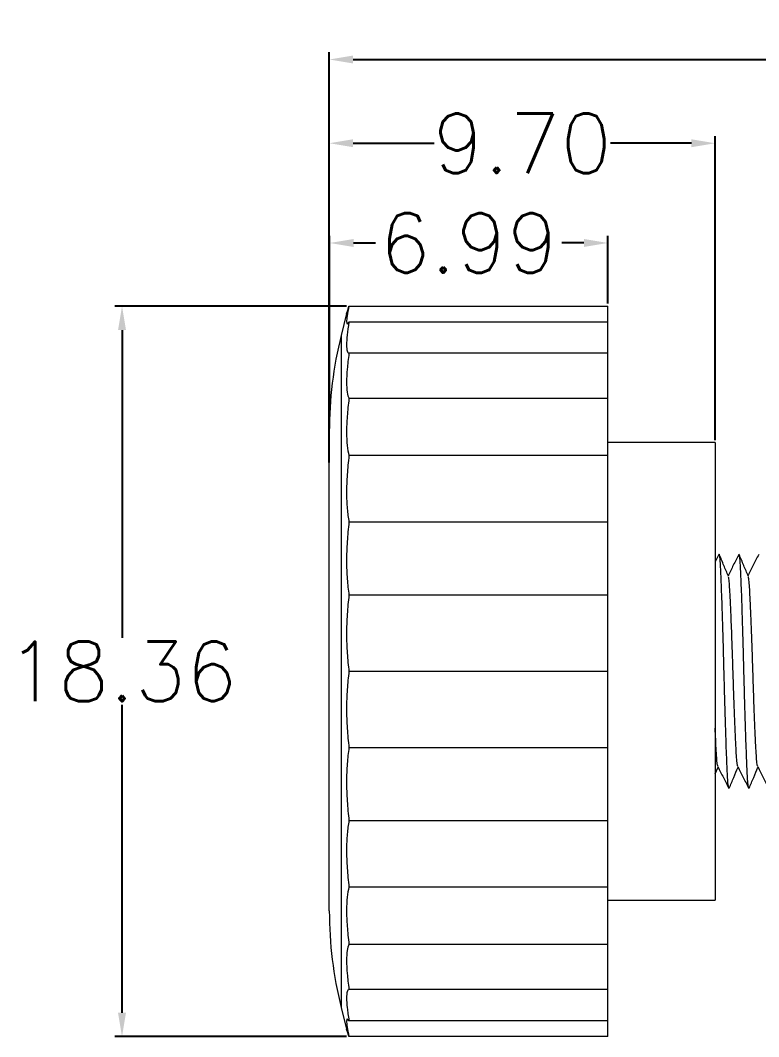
# Model space of a CAD drawing. Header units: inches. Extents: x 725 to 5279, y 573 to 1304.
# Drawn here: x 5130.38 to 5148.93, y 652.79 to 678.33 of the extents above; entities that cross this region are included whole.
import ezdxf

# ---------------------------------------------------------------- set-up
doc = ezdxf.new("R2010")
doc.units = ezdxf.units.IN
doc.styles.get("Standard").update_dxf_attribs({"font": 'txt', "bigfont": 'gbcbig.shx'})
doc.dimstyles.new('2', dxfattribs={"dimtxt": 1.5, "dimasz": 0.6, "dimexe": 0.18, "dimexo": 0.0625, "dimgap": 0.09, "dimtad": 0, "dimtih": 1, "dimtoh": 1, "dimzin": 0, "dimdsep": 46, "dimtxsty": 'Standard', "dimcen": 0, "dimclrd": 3, "dimclre": 3, "dimadec": 0, "dimazin": 2, "dimtfac": 1, "dimtofl": 0, "dimtmove": 0, "dimatfit": 3, "dimfxl": 1, "dimtolj": 1, "dimtzin": 0, "dimarcsym": 0})

# ---------------------------------------------------------------- blocks, each defined once
blk = doc.blocks.new('*D45')
at = {"color": 3, "lineweight": -2}
for p, q in [((5138.574, 671.15), (5132.751, 671.15)), ((5132.931, 670.55), (5132.931, 662.809)), ((5132.931, 653.389), (5132.931, 661.129)), ((5138.574, 652.789), (5132.751, 652.789))]:
    blk.add_line(p, q, dxfattribs=at)
at = {"color": 3}
for points in [[(5132.831, 670.55), (5133.031, 670.55), (5132.931, 671.15)], [(5132.831, 653.389), (5133.031, 653.389), (5132.931, 652.789)]]:
    blk.add_solid(points, dxfattribs=at)
at = {"layer": 'Defpoints', "color": 0}
for p in [(5132.931, 671.15), (5138.636, 671.15), (5138.636, 652.789)]:
    blk.add_point(p, dxfattribs=at)
at = {"color": 0, "insert": (5132.931, 661.969), "char_height": 1.5, "attachment_point": 5}
blk.add_mtext('\\A1;18.36', dxfattribs=at)
blk = doc.blocks.new('*D46')
at = {"color": 3, "lineweight": -2}
for p, q in [((5138.15, 668.488), (5138.15, 672.917)), ((5145.141, 671.213), (5145.141, 672.917)), ((5138.75, 672.737), (5139.306, 672.737)), ((5144.541, 672.737), (5143.986, 672.737))]:
    blk.add_line(p, q, dxfattribs=at)
at = {"color": 3}
for points in [[(5138.75, 672.837), (5138.75, 672.637), (5138.15, 672.737)], [(5144.541, 672.837), (5144.541, 672.637), (5145.141, 672.737)]]:
    blk.add_solid(points, dxfattribs=at)
at = {"layer": 'Defpoints', "color": 0}
for p in [(5145.141, 672.737), (5145.141, 671.15), (5138.15, 668.426)]:
    blk.add_point(p, dxfattribs=at)
at = {"color": 0, "insert": (5141.646, 672.737), "char_height": 1.5, "attachment_point": 5}
blk.add_mtext('\\A1;6.99', dxfattribs=at)
blk = doc.blocks.new('*D47')
at = {"color": 3, "lineweight": -2}
for p, q in [((5138.141, 667.22), (5138.141, 675.424)), ((5147.841, 667.782), (5147.841, 675.424)), ((5138.741, 675.244), (5140.776, 675.244)), ((5147.241, 675.244), (5145.206, 675.244))]:
    blk.add_line(p, q, dxfattribs=at)
at = {"color": 3}
for points in [[(5138.741, 675.344), (5138.741, 675.144), (5138.141, 675.244)], [(5147.241, 675.344), (5147.241, 675.144), (5147.841, 675.244)]]:
    blk.add_solid(points, dxfattribs=at)
at = {"layer": 'Defpoints', "color": 0}
for p in [(5138.141, 675.244), (5147.841, 667.719), (5138.141, 667.158)]:
    blk.add_point(p, dxfattribs=at)
at = {"color": 0, "insert": (5142.991, 675.244), "char_height": 1.5, "attachment_point": 5}
blk.add_mtext('\\A1;9.70', dxfattribs=at)
blk = doc.blocks.new('*D48')
at = {"color": 3, "lineweight": -2}
for p, q in [((5138.141, 667.283), (5138.141, 677.529)), ((5167.841, 664.781), (5167.841, 677.529)), ((5138.741, 677.349), (5150.026, 677.349)), ((5167.241, 677.349), (5155.956, 677.349))]:
    blk.add_line(p, q, dxfattribs=at)
at = {"color": 3}
for points in [[(5138.741, 677.449), (5138.741, 677.249), (5138.141, 677.349)], [(5167.241, 677.449), (5167.241, 677.249), (5167.841, 677.349)]]:
    blk.add_solid(points, dxfattribs=at)
at = {"layer": 'Defpoints', "color": 0}
for p in [(5138.141, 677.349), (5138.141, 667.22), (5167.841, 664.719)]:
    blk.add_point(p, dxfattribs=at)
at = {"color": 0, "insert": (5152.991, 677.349), "char_height": 1.5, "attachment_point": 5}
blk.add_mtext('\\A1;29.70', dxfattribs=at)

msp = doc.modelspace()

# ---------------------------------------------------------------- linework, layer by layer
at = {"color": 7, "linetype": 'Continuous', "lineweight": 15}
for p, q in [((5138.636, 671.15), (5145.141, 671.15)), ((5145.141, 670.749), (5145.141, 671.15)), ((5138.577, 670.962), (5138.439, 670.414)), ((5145.141, 670.749), (5138.636, 670.749)), ((5145.141, 669.964), (5145.141, 670.749)), ((5145.141, 669.964), (5138.636, 669.964)), ((5145.141, 668.83), (5145.141, 669.964)), ((5145.141, 668.83), (5138.636, 668.83)), ((5145.141, 667.395), (5145.141, 668.83)), ((5138.141, 655.95), (5138.141, 667.988)), ((5147.841, 667.719), (5145.141, 667.719)), ((5147.841, 667.719), (5147.841, 656.219)), ((5145.141, 667.395), (5138.636, 667.395)), ((5145.141, 665.724), (5145.141, 667.395)), ((5145.141, 665.724), (5138.636, 665.724)), ((5145.141, 663.889), (5145.141, 665.724)), ((5147.934, 664.91), (5147.84, 664.723)), ((5145.141, 663.889), (5138.636, 663.889)), ((5145.141, 661.969), (5145.141, 663.889)), ((5145.141, 661.969), (5138.636, 661.969)), ((5145.141, 660.05), (5145.141, 661.969)), ((5145.141, 660.05), (5138.636, 660.05)), ((5145.141, 658.215), (5145.141, 660.05)), ((5147.844, 659.391), (5147.915, 659.563)), ((5145.141, 658.215), (5138.636, 658.215)), ((5145.141, 656.543), (5145.141, 658.215)), ((5145.141, 656.543), (5138.636, 656.543)), ((5145.141, 655.109), (5145.141, 656.543)), ((5145.141, 656.219), (5147.841, 656.219)), ((5145.141, 655.109), (5138.636, 655.109)), ((5145.141, 653.975), (5145.141, 655.109)), ((5145.141, 653.975), (5138.636, 653.975)), ((5145.141, 653.19), (5145.141, 653.975)), ((5138.439, 653.525), (5138.577, 652.977)), ((5145.141, 653.19), (5138.636, 653.19)), ((5145.141, 652.789), (5145.141, 653.19)), ((5145.141, 652.789), (5138.636, 652.789))]:
    msp.add_line(p, q, dxfattribs=at)
at = {"color": 8, "linetype": 'Continuous', "lineweight": 15}
msp.add_line((5138.439, 670.414), (5138.439, 653.525), dxfattribs=at)
at = {"color": 7, "linetype": 'Continuous', "lineweight": 15}
for centre, start, end in [((5148.141, 667.988), 165.9638, 180), ((5148.141, 655.95), 180, 194.0362)]:
    msp.add_arc(centre, 10, start, end, dxfattribs=at)
for points, knots in [([(5138.636, 671.15), (5138.616, 671.055), (5138.601, 670.975), (5138.58, 670.844), (5138.575, 670.793), (5138.575, 670.689), (5138.596, 670.686), (5138.636, 670.749)], [0, 0, 0, 0, 0.25, 0.25, 0.5, 0.5, 1, 1, 1, 1]), ([(5138.577, 670.962), (5138.576, 670.96), (5138.574, 670.954), (5138.592, 671.01), (5138.621, 671.103), (5138.636, 671.15)], [0, 0, 0, 0, 0.167368, 0.577436, 1, 1, 1, 1]), ([(5138.636, 670.749), (5138.616, 670.628), (5138.601, 670.52), (5138.58, 670.329), (5138.575, 670.245), (5138.575, 670.111), (5138.58, 670.059), (5138.601, 669.987), (5138.616, 669.967), (5138.636, 669.964)], [0, 0, 0, 0, 0.25, 0.25, 0.5, 0.5, 0.75, 0.75, 1, 1, 1, 1]), ([(5138.636, 669.964), (5138.616, 669.822), (5138.601, 669.69), (5138.58, 669.448), (5138.575, 669.336), (5138.575, 669.142), (5138.58, 669.059), (5138.601, 668.921), (5138.616, 668.867), (5138.636, 668.83)], [0, 0, 0, 0, 0.25, 0.25, 0.5, 0.5, 0.75, 0.75, 1, 1, 1, 1]), ([(5138.636, 668.83), (5138.616, 668.673), (5138.601, 668.524), (5138.58, 668.24), (5138.575, 668.105), (5138.575, 667.859), (5138.58, 667.748), (5138.601, 667.551), (5138.616, 667.466), (5138.636, 667.395)], [0, 0, 0, 0, 0.25, 0.25, 0.5, 0.5, 0.75, 0.75, 1, 1, 1, 1]), ([(5138.636, 667.395), (5138.616, 667.231), (5138.601, 667.071), (5138.58, 666.759), (5138.575, 666.606), (5138.575, 666.319), (5138.58, 666.186), (5138.601, 665.938), (5138.616, 665.824), (5138.636, 665.724)], [0, 0, 0, 0, 0.25, 0.25, 0.5, 0.5, 0.75, 0.75, 1, 1, 1, 1]), ([(5138.636, 665.724), (5138.616, 665.559), (5138.601, 665.395), (5138.58, 665.068), (5138.575, 664.904), (5138.575, 664.589), (5138.58, 664.439), (5138.601, 664.151), (5138.616, 664.014), (5138.636, 663.889)], [0, 0, 0, 0, 0.25, 0.25, 0.5, 0.5, 0.75, 0.75, 1, 1, 1, 1]), ([(5148.184, 659.038), (5148.181, 659.043), (5148.174, 659.057), (5148.162, 659.162), (5148.15, 659.336), (5148.139, 659.574), (5148.127, 659.871), (5148.114, 660.226), (5148.101, 660.629), (5148.087, 661.064), (5148.075, 661.515), (5148.063, 661.969), (5148.052, 662.424), (5148.039, 662.874), (5148.026, 663.31), (5148.013, 663.713), (5148, 664.068), (5147.988, 664.365), (5147.976, 664.602), (5147.965, 664.78), (5147.952, 664.887), (5147.941, 664.928), (5147.935, 664.907), (5147.934, 664.901)], [0, 0, 0, 0, 0.0322651, 0.0826808, 0.1318479, 0.1801039, 0.2297491, 0.280451, 0.3315882, 0.3825068, 0.4325694, 0.481201, 0.5298326, 0.5798952, 0.6308138, 0.681951, 0.7326529, 0.7822981, 0.8305541, 0.8797212, 0.9301369, 0.981201, 1, 1, 1, 1]), ([(5148.172, 664.36), (5148.134, 664.452), (5148.058, 664.634), (5147.982, 664.816), (5147.944, 664.907)], [0, 0, 0, 0, 0.499875, 1, 1, 1, 1]), ([(5148.434, 664.91), (5148.388, 664.819), (5148.298, 664.641), (5148.209, 664.463), (5148.165, 664.376)], [0, 0, 0, 0, 0.512344, 1, 1, 1, 1]), ([(5148.684, 659.038), (5148.681, 659.043), (5148.674, 659.057), (5148.662, 659.162), (5148.65, 659.336), (5148.639, 659.574), (5148.627, 659.871), (5148.614, 660.226), (5148.601, 660.629), (5148.587, 661.064), (5148.575, 661.515), (5148.563, 661.969), (5148.552, 662.424), (5148.539, 662.874), (5148.526, 663.31), (5148.513, 663.713), (5148.5, 664.068), (5148.488, 664.365), (5148.476, 664.602), (5148.465, 664.78), (5148.452, 664.887), (5148.441, 664.928), (5148.435, 664.907), (5148.434, 664.901)], [0, 0, 0, 0, 0.032265, 0.082681, 0.131848, 0.180104, 0.229749, 0.280451, 0.331588, 0.382507, 0.432569, 0.481201, 0.529833, 0.579895, 0.630814, 0.681951, 0.732653, 0.782298, 0.830554, 0.879721, 0.930137, 0.981201, 1, 1, 1, 1]), ([(5148.672, 664.36), (5148.634, 664.452), (5148.558, 664.634), (5148.482, 664.816), (5148.444, 664.907)], [0, 0, 0, 0, 0.499875, 1, 1, 1, 1]), ([(5148.934, 664.91), (5148.888, 664.819), (5148.798, 664.641), (5148.709, 664.463), (5148.665, 664.376)], [0, 0, 0, 0, 0.5123442, 1, 1, 1, 1]), ([(5148.409, 659.587), (5148.405, 659.593), (5148.396, 659.611), (5148.382, 659.742), (5148.368, 659.96), (5148.353, 660.257), (5148.337, 660.625), (5148.32, 661.049), (5148.304, 661.504), (5148.29, 661.969), (5148.275, 662.435), (5148.259, 662.89), (5148.242, 663.314), (5148.226, 663.682), (5148.211, 663.979), (5148.197, 664.196), (5148.184, 664.325), (5148.175, 664.342), (5148.172, 664.349)], [0, 0, 0, 0, 0.0430982, 0.1089109, 0.1725852, 0.2376873, 0.3045213, 0.3718027, 0.4381952, 0.5024645, 0.5667338, 0.6331263, 0.7004077, 0.7672417, 0.8323438, 0.8960182, 0.9618309, 1, 1, 1, 1]), ([(5148.909, 659.587), (5148.905, 659.593), (5148.896, 659.611), (5148.882, 659.742), (5148.868, 659.96), (5148.853, 660.257), (5148.837, 660.625), (5148.82, 661.049), (5148.804, 661.504), (5148.79, 661.969), (5148.775, 662.435), (5148.759, 662.89), (5148.742, 663.314), (5148.726, 663.682), (5148.711, 663.979), (5148.697, 664.196), (5148.684, 664.325), (5148.675, 664.342), (5148.672, 664.349)], [0, 0, 0, 0, 0.043098, 0.108911, 0.172585, 0.237687, 0.304521, 0.371803, 0.438195, 0.502465, 0.566734, 0.633126, 0.700408, 0.767242, 0.832344, 0.896018, 0.961831, 1, 1, 1, 1]), ([(5138.636, 663.889), (5138.616, 663.73), (5138.601, 663.569), (5138.58, 663.242), (5138.575, 663.074), (5138.575, 662.745), (5138.58, 662.584), (5138.601, 662.268), (5138.616, 662.114), (5138.636, 661.969)], [0, 0, 0, 0, 0.25, 0.25, 0.5, 0.5, 0.75, 0.75, 1, 1, 1, 1]), ([(5138.636, 661.969), (5138.616, 661.824), (5138.601, 661.673), (5138.58, 661.36), (5138.575, 661.195), (5138.575, 660.867), (5138.58, 660.702), (5138.601, 660.373), (5138.616, 660.209), (5138.636, 660.05)], [0, 0, 0, 0, 0.25, 0.25, 0.5, 0.5, 0.75, 0.75, 1, 1, 1, 1]), ([(5147.909, 659.587), (5147.905, 659.593), (5147.896, 659.611), (5147.882, 659.742), (5147.868, 659.96), (5147.854, 660.231), (5147.845, 660.445), (5147.841, 660.539)], [0, 0, 0, 0, 0.149353, 0.377423, 0.598081, 0.823688, 1, 1, 1, 1]), ([(5138.636, 660.05), (5138.616, 659.925), (5138.601, 659.791), (5138.58, 659.505), (5138.575, 659.351), (5138.575, 659.036), (5138.58, 658.876), (5138.601, 658.547), (5138.616, 658.38), (5138.636, 658.215)], [0, 0, 0, 0, 0.25, 0.25, 0.5, 0.5, 0.75, 0.75, 1, 1, 1, 1]), ([(5147.909, 659.576), (5147.954, 659.485), (5148.046, 659.302), (5148.138, 659.12), (5148.184, 659.029)], [0, 0, 0, 0, 0.499918, 1, 1, 1, 1]), ([(5148.194, 659.031), (5148.232, 659.123), (5148.306, 659.3), (5148.38, 659.477), (5148.415, 659.563)], [0, 0, 0, 0, 0.515064, 1, 1, 1, 1]), ([(5148.409, 659.576), (5148.454, 659.485), (5148.546, 659.302), (5148.638, 659.12), (5148.684, 659.029)], [0, 0, 0, 0, 0.499918, 1, 1, 1, 1]), ([(5148.694, 659.031), (5148.732, 659.123), (5148.806, 659.3), (5148.88, 659.477), (5148.915, 659.563)], [0, 0, 0, 0, 0.515064, 1, 1, 1, 1]), ([(5148.909, 659.576), (5148.954, 659.485), (5149.046, 659.302), (5149.138, 659.12), (5149.184, 659.029)], [0, 0, 0, 0, 0.499918, 1, 1, 1, 1]), ([(5138.636, 658.215), (5138.616, 658.115), (5138.601, 658.003), (5138.58, 657.757), (5138.575, 657.621), (5138.575, 657.334), (5138.58, 657.185), (5138.601, 656.871), (5138.616, 656.708), (5138.636, 656.543)], [0, 0, 0, 0, 0.25, 0.25, 0.5, 0.5, 0.75, 0.75, 1, 1, 1, 1]), ([(5138.636, 656.543), (5138.616, 656.473), (5138.601, 656.389), (5138.58, 656.194), (5138.575, 656.081), (5138.575, 655.835), (5138.58, 655.702), (5138.601, 655.418), (5138.616, 655.266), (5138.636, 655.109)], [0, 0, 0, 0, 0.25, 0.25, 0.5, 0.5, 0.75, 0.75, 1, 1, 1, 1]), ([(5138.636, 655.109), (5138.616, 655.072), (5138.601, 655.019), (5138.58, 654.883), (5138.575, 654.798), (5138.575, 654.604), (5138.58, 654.494), (5138.601, 654.251), (5138.616, 654.117), (5138.636, 653.975)], [0, 0, 0, 0, 0.25, 0.25, 0.5, 0.5, 0.75, 0.75, 1, 1, 1, 1]), ([(5138.636, 653.975), (5138.616, 653.972), (5138.601, 653.952), (5138.58, 653.881), (5138.575, 653.829), (5138.575, 653.694), (5138.58, 653.613), (5138.601, 653.421), (5138.616, 653.311), (5138.636, 653.19)], [0, 0, 0, 0, 0.25, 0.25, 0.5, 0.5, 0.75, 0.75, 1, 1, 1, 1]), ([(5138.636, 653.19), (5138.616, 653.221), (5138.601, 653.236), (5138.58, 653.233), (5138.575, 653.215), (5138.575, 653.147), (5138.58, 653.097), (5138.601, 652.965), (5138.616, 652.884), (5138.636, 652.789)], [0, 0, 0, 0, 0.25, 0.25, 0.5, 0.5, 0.75, 0.75, 1, 1, 1, 1]), ([(5138.636, 652.789), (5138.622, 652.834), (5138.594, 652.925), (5138.575, 652.983), (5138.577, 652.978), (5138.577, 652.977)], [0, 0, 0, 0, 0.397839, 0.807059, 1, 1, 1, 1])]:
    msp.add_open_spline(points, degree=3, knots=knots, dxfattribs=at)

# ---------------------------------------------------------------- dimensions: what is measured, and where the dimension line sits
for base, p1, p2, picture, middle in [((5138.141, 677.349), (5167.841, 664.719), (5138.141, 667.22), '*D48', (5152.991, 677.349)), ((5138.141, 675.244), (5147.841, 667.719), (5138.141, 667.158), '*D47', (5142.991, 675.244)), ((5145.141, 672.737), (5138.15, 668.426), (5145.141, 671.15), '*D46', (5141.646, 672.737))]:
    dim = msp.add_linear_dim(base=base, p1=p1, p2=p2, dimstyle='2')
    dim.commit()
    dim.dimension.update_dxf_attribs({"geometry": picture, "text_midpoint": middle})
dim = msp.add_linear_dim(base=(5132.931, 671.15), p1=(5138.636, 652.789), p2=(5138.636, 671.15), angle=90, dimstyle='2')
dim.commit()
dim.dimension.update_dxf_attribs({"geometry": '*D45', "text_midpoint": (5132.931, 661.969)})

doc.saveas('drawing.dxf')
